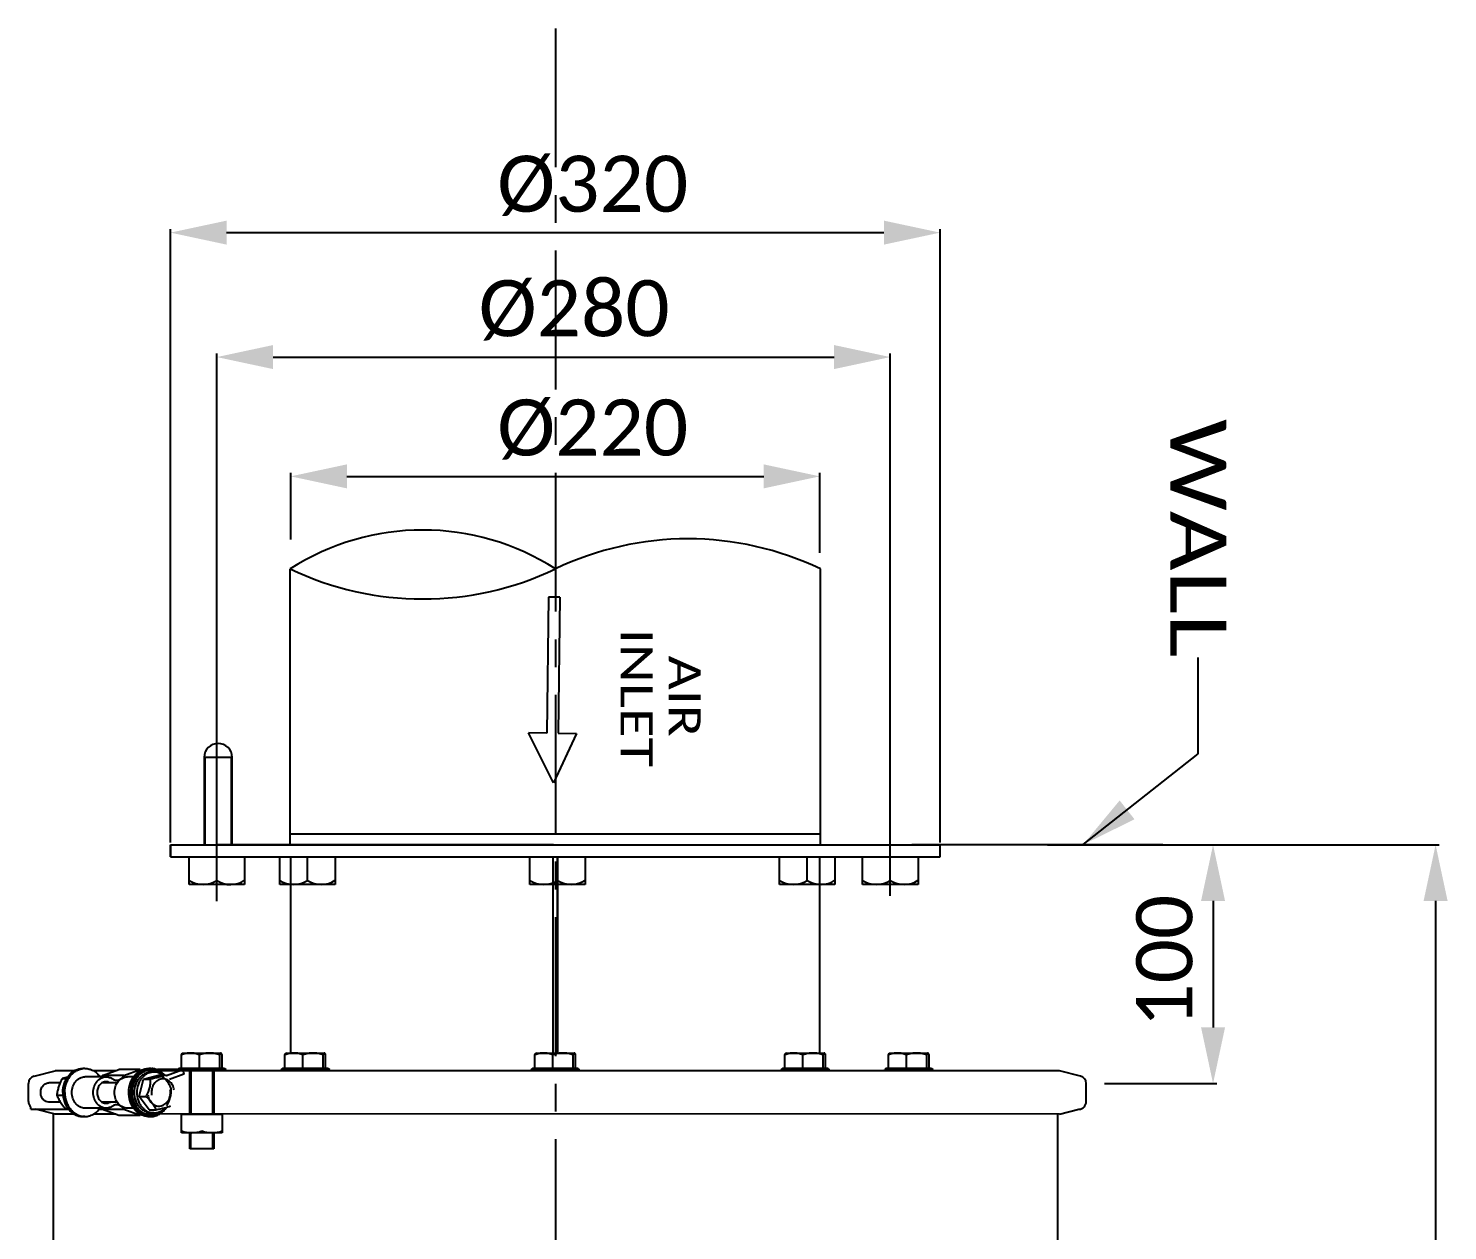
# Model space of a CAD drawing. Header units: millimetres. Extents: x 330 to 5284, y -2489 to 1657.
# Drawn here: x 2968 to 3558, y 375 to 875 of the extents above; entities that cross this region are included whole.
import ezdxf
from ezdxf.enums import TextEntityAlignment as Align

# ---------------------------------------------------------------- set-up
doc = ezdxf.new("R2010")
doc.units = ezdxf.units.MM
doc.header["$LTSCALE"] = 154
doc.header["$PDMODE"] = 3
doc.header["$PDSIZE"] = 8
doc.linetypes.add('CENTER', pattern=[0.6, 0.375, -0.075, 0.075, -0.075])
doc.layers.get('0').update_dxf_attribs({"linetype": 'CONTINUOUS'})
doc.layers.get('Defpoints').update_dxf_attribs({"linetype": 'CONTINUOUS'})
doc.layers.add('00_BUW_DATUM', color=7, linetype='CONTINUOUS')
doc.layers.add('02___PRT_ALL_AXES', color=7, linetype='CONTINUOUS')
doc.styles.get("Standard").update_dxf_attribs({"font": 'calibri.ttf'})
doc.dimstyles.new('DIMSTYLE_1', dxfattribs={"dimtxt": 23.333333, "dimasz": 23.333333, "dimexe": 1.5, "dimexo": 1, "dimgap": 0.875, "dimtad": 1, "dimdec": 0, "dimdsep": 46, "dimtxsty": 'Standard', "dimblk": '_FILLED', "dimblk1": '_FILLED', "dimblk2": '_FILLED', "dimcen": 0.09, "dimazin": 2, "dimtp": 0.01, "dimtm": 0.01, "dimtfac": 1, "dimtdec": 0, "dimtofl": 0, "dimtmove": 0, "dimatfit": 3, "dimldrblk": '_FILLED', "dimfxl": 1, "dimtolj": 1, "dimarcsym": 0})
doc.dimstyles.new('DIMSTYLE_3', dxfattribs={"dimtxt": 23.333333, "dimasz": 23.333333, "dimexe": 1.5, "dimexo": 1, "dimgap": 0.875, "dimtad": 1, "dimdsep": 46, "dimtxsty": 'Standard', "dimblk": '_FILLED', "dimblk1": '_FILLED', "dimblk2": '_FILLED', "dimcen": 0.09, "dimazin": 2, "dimtp": 0.01, "dimtm": 0.01, "dimtfac": 1, "dimtofl": 0, "dimtmove": 0, "dimatfit": 3, "dimldrblk": '_FILLED', "dimfxl": 1, "dimtolj": 1, "dimarcsym": 0})
doc.dimstyles.get("Standard").update_dxf_attribs({"dimtxt": 23.333333, "dimasz": 23.333333, "dimexe": 1.5, "dimexo": 1, "dimtad": 1, "dimdsep": 46, "dimtxsty": 'Standard', "dimblk": '_FILLED', "dimblk1": '_FILLED', "dimblk2": '_FILLED', "dimcen": 0.09, "dimazin": 2, "dimtol": 1, "dimtp": 0.01, "dimtm": 0.01, "dimtfac": 1, "dimtofl": 0, "dimtmove": 0, "dimatfit": 3, "dimldrblk": '_FILLED', "dimfxl": 1, "dimtolj": 1, "dimarcsym": 0})

# ---------------------------------------------------------------- blocks, each defined once
blk = doc.blocks.new('_FILLED')
at = {"color": 0, "linetype": 'ByBlock'}
blk.add_solid([(0, 0), (-1, 0.214), (-1, -0.214)], dxfattribs=at)
blk = doc.blocks.new('*D280')
at = {"color": 0, "lineweight": -2}
for p, q in [((3391.67, 535.15), (3462.03, 535.15)), ((3460.53, 511.82), (3460.53, 459.24)), ((3415.44, 435.91), (3462.03, 435.91))]:
    blk.add_line(p, q, dxfattribs=at)
at = {"layer": 'Defpoints', "color": 0}
for p in [(3390.67, 535.15), (3414.44, 435.91), (3460.53, 435.91)]:
    blk.add_point(p, dxfattribs=at)
at = {"color": 0, "linetype": 'ByBlock', "lineweight": -2, "xscale": 23.3333333333, "yscale": 23.3333333333, "zscale": 23.3333333333}
for p, rotation in [((3460.53, 535.15), 90), ((3460.53, 435.91), 270)]:
    blk.add_blockref('_FILLED', p, dxfattribs=dict(at, rotation=rotation))
at = {"color": 0, "insert": (3428.55, 486.75), "char_height": 23.3333, "attachment_point": 2, "rotation": 90, "line_spacing_factor": 0.9}
blk.add_mtext('\\A1;\\A1;100', dxfattribs=at)
blk = doc.blocks.new('*D281')
at = {"color": 0, "lineweight": -2}
for p, q in [((3391.67, 535.15), (3554.57, 535.15)), ((3553.07, 511.82), (3553.07, -41.81)), ((3397.65, -65.15), (3554.57, -65.15))]:
    blk.add_line(p, q, dxfattribs=at)
at = {"layer": 'Defpoints', "color": 0}
for p in [(3390.67, 535.15), (3396.65, -65.15), (3553.07, -65.15)]:
    blk.add_point(p, dxfattribs=at)
at = {"color": 0, "linetype": 'ByBlock', "lineweight": -2, "xscale": 23.3333333333, "yscale": 23.3333333333, "zscale": 23.3333333333}
for p, rotation in [((3553.07, 535.15), 89.99999999999997), ((3553.07, -65.15), 269.9999999999999)]:
    blk.add_blockref('_FILLED', p, dxfattribs=dict(at, rotation=rotation))
at = {"color": 0, "insert": (3521.08, 233.6), "char_height": 23.3333, "attachment_point": 2, "rotation": 90, "line_spacing_factor": 0.9}
blk.add_mtext('\\A1;{\\A1;600}', dxfattribs=at)
blk = doc.blocks.new('*D282')
at = {"color": 0, "lineweight": -2}
for p, q in [((3046.29, 511.72), (3046.29, 739.49)), ((3069.62, 737.99), (3302.95, 737.99)), ((3326.29, 513.89), (3326.29, 739.49))]:
    blk.add_line(p, q, dxfattribs=at)
at = {"layer": 'Defpoints', "color": 0}
for p in [(3326.29, 737.99), (3046.29, 510.72), (3326.29, 512.89)]:
    blk.add_point(p, dxfattribs=at)
at = {"color": 0, "linetype": 'ByBlock', "lineweight": -2, "xscale": 23.3333333333, "yscale": 23.3333333333, "zscale": 23.3333333333, "rotation": 180}
blk.add_blockref('_FILLED', (3046.29, 737.99), dxfattribs=at)
at = {"color": 0, "linetype": 'ByBlock', "lineweight": -2, "xscale": 23.3333333333, "yscale": 23.3333333333, "zscale": 23.3333333333}
blk.add_blockref('_FILLED', (3326.29, 737.99), dxfattribs=at)
at = {"color": 0, "insert": (3194.84, 769.98), "char_height": 23.333, "attachment_point": 2, "line_spacing_factor": 0.9}
blk.add_mtext('\\A1;%%c280', dxfattribs=at)
blk = doc.blocks.new('*D284')
at = {"color": 0, "lineweight": -2}
for p, q in [((3077, 662.14), (3077, 689.88)), ((3100.33, 688.38), (3273.67, 688.38)), ((3297, 656.59), (3297, 689.88))]:
    blk.add_line(p, q, dxfattribs=at)
at = {"layer": 'Defpoints', "color": 0}
for p in [(3297, 688.38), (3077, 661.14), (3297, 655.59)]:
    blk.add_point(p, dxfattribs=at)
at = {"color": 0, "linetype": 'ByBlock', "lineweight": -2, "xscale": 23.3333333333, "yscale": 23.3333333333, "zscale": 23.3333333333, "rotation": 180}
blk.add_blockref('_FILLED', (3077, 688.38), dxfattribs=at)
at = {"color": 0, "linetype": 'ByBlock', "lineweight": -2, "xscale": 23.3333333333, "yscale": 23.3333333333, "zscale": 23.3333333333}
blk.add_blockref('_FILLED', (3297, 688.38), dxfattribs=at)
at = {"color": 0, "insert": (3202.56, 720.37), "char_height": 23.333, "attachment_point": 2, "line_spacing_factor": 0.9}
blk.add_mtext('\\A1;%%c220', dxfattribs=at)
blk = doc.blocks.new('*D285')
at = {"color": 0, "lineweight": -2}
for p, q in [((3027, 536.15), (3027, 791.24)), ((3347, 536.15), (3347, 791.24)), ((3050.33, 789.74), (3323.67, 789.74))]:
    blk.add_line(p, q, dxfattribs=at)
at = {"layer": 'Defpoints', "color": 0}
for p in [(3347, 789.74), (3027, 535.15), (3347, 535.15)]:
    blk.add_point(p, dxfattribs=at)
at = {"color": 0, "linetype": 'ByBlock', "lineweight": -2, "xscale": 23.3333333333, "yscale": 23.3333333333, "zscale": 23.3333333333, "rotation": 180}
blk.add_blockref('_FILLED', (3027, 789.74), dxfattribs=at)
at = {"color": 0, "linetype": 'ByBlock', "lineweight": -2, "xscale": 23.3333333333, "yscale": 23.3333333333, "zscale": 23.3333333333}
blk.add_blockref('_FILLED', (3347, 789.74), dxfattribs=at)
at = {"color": 0, "insert": (3202.56, 821.72), "char_height": 23.333, "attachment_point": 2, "line_spacing_factor": 0.9}
blk.add_mtext('\\A1;%%c320', dxfattribs=at)
blk = doc.blocks.new('ARROW_4_BL2', base_point=(1281.09, 1495.31))
at = {"color": 7, "linetype": 'Continuous'}
for p, q in [((1299.04, 1497.64), (1299.13, 1505.31)), ((1299.13, 1505.31), (1319.73, 1495.8)), ((1242.5, 1498.32), (1242.44, 1493.65)), ((1242.44, 1493.65), (1298.98, 1492.97)), ((1242.5, 1498.32), (1299.04, 1497.64)), ((1319.73, 1495.8), (1298.89, 1485.31)), ((1298.98, 1492.97), (1298.89, 1485.31))]:
    blk.add_line(p, q, dxfattribs=at)

msp = doc.modelspace()

# ---------------------------------------------------------------- linework, layer by layer
at = {"linetype": 'CENTER'}
msp.add_line((3187.041, 874.679), (3187.041, -89.664), dxfattribs=at)
for p, q in [((3076.791, 535.124), (3076.791, 649.894)), ((3297.291, 535.228), (3297.291, 649.894)), ((3052.635, 571.494), (3041.003, 571.494)), ((3041.003, 571.494), (3041.003, 535.124)), ((3041.383, 535.122), (3041.383, 571.492)), ((3052.243, 571.494), (3052.243, 535.124)), ((3052.635, 535.124), (3052.635, 571.494)), ((3076.791, 539.707), (3297.291, 539.707)), ((3027.027, 535.154), (3347.041, 535.154)), ((3027.027, 535.124), (3027.027, 530.571)), ((3034.476, 535.124), (3046.108, 535.124)), ((3186.288, 535.154), (3046.288, 535.154)), ((3186.288, 535.154), (3326.288, 535.154)), ((3335.291, 535.228), (3439.605, 535.228)), ((3347.041, 530.675), (3347.041, 535.228)), ((3034.747, 518.617), (3034.747, 530.068)), ((3046.288, 520.312), (3046.288, 530.099)), ((3057.796, 530.156), (3057.796, 518.617)), ((3072.405, 518.653), (3072.405, 530.104)), ((3083.946, 520.348), (3083.946, 530.135)), ((3095.454, 530.192), (3095.454, 518.653)), ((3176.449, 518.671), (3176.449, 530.123)), ((3187.989, 520.367), (3187.989, 530.154)), ((3199.497, 530.211), (3199.497, 518.671)), ((3280.259, 518.638), (3280.259, 530.089)), ((3283.606, 530.117), (3300.508, 530.117)), ((3291.8, 520.333), (3291.8, 530.12)), ((3303.308, 530.177), (3303.308, 518.638)), ((3314.786, 518.645), (3314.786, 530.097)), ((3325.844, 530.154), (3342.746, 530.154)), ((3326.302, 520.068), (3326.302, 530.099)), ((3326.327, 520.341), (3326.327, 530.128)), ((3337.835, 530.185), (3337.835, 518.645)), ((3057.796, 518.617), (3034.747, 518.617)), ((3095.454, 518.653), (3072.405, 518.653)), ((3199.497, 518.671), (3176.449, 518.671)), ((3303.308, 518.638), (3280.259, 518.638)), ((3337.835, 518.645), (3314.786, 518.645)), ((3000.245, 438.654), (2991.39, 438.654)), ((2998.778, 439.201), (3005.549, 441.664)), ((3007.633, 439.201), (2998.778, 439.201)), ((3014.404, 441.664), (3005.549, 441.664)), ((3007.633, 439.201), (3014.404, 441.664)), ((3011.632, 438.654), (3009.1, 438.654)), ((3013.952, 430.53), (3015.834, 437.691)), ((3014.404, 441.664), (3014.507, 441.247)), ((3015.834, 437.691), (3021.94, 439.316)), ((3015.834, 437.691), (3018.594, 437.691)), ((3018.786, 442.154), (3019.184, 442.142)), ((3020.059, 440.654), (3019.062, 440.654)), ((3030.503, 441.664), (3021.648, 441.664)), ((3021.94, 439.316), (3024.7, 439.316)), ((3022.166, 441.266), (3023.259, 441.664)), ((3025.343, 439.201), (3024.827, 439.201)), ((3025.343, 439.201), (3032.114, 441.664)), ((3032.589, 439.744), (3026.527, 437.539)), ((3030.501, 442.154), (3030.001, 441.654)), ((3050.001, 441.654), (3030.001, 441.654)), ((3030.001, 441.205), (3030.001, 441.654)), ((3049.501, 442.154), (3030.501, 442.154)), ((3032.114, 441.664), (3032.589, 439.744)), ((3035.041, 423.243), (3035.041, 441.152)), ((3035.392, 441.152), (3035.392, 423.243)), ((3044.631, 423.156), (3044.631, 441.065)), ((3045.041, 441.065), (3045.041, 423.156)), ((3049.501, 442.154), (3050.001, 441.654)), ((3050.001, 441.205), (3050.001, 441.654)), ((3073.556, 442.154), (3073.056, 441.654)), ((3093.056, 441.654), (3073.056, 441.654)), ((3073.056, 441.205), (3073.056, 441.654)), ((3092.556, 442.154), (3073.556, 442.154)), ((3092.556, 442.154), (3093.056, 441.654)), ((3093.056, 441.205), (3093.056, 441.654)), ((3177.501, 442.154), (3177.001, 441.654)), ((3197.001, 441.654), (3177.001, 441.654)), ((3177.001, 441.205), (3177.001, 441.654)), ((3196.501, 442.154), (3177.501, 442.154)), ((3196.501, 442.154), (3197.001, 441.654)), ((3197.001, 441.205), (3197.001, 441.654)), ((3281.446, 442.154), (3280.946, 441.654)), ((3300.946, 441.654), (3280.946, 441.654)), ((3280.946, 441.205), (3280.946, 441.654)), ((3300.446, 442.154), (3281.446, 442.154)), ((3300.446, 442.154), (3300.946, 441.654)), ((3300.946, 441.205), (3300.946, 441.654)), ((3324.501, 442.154), (3324.001, 441.654)), ((3344.001, 441.654), (3324.001, 441.654)), ((3324.001, 441.205), (3324.001, 441.654)), ((3343.501, 442.154), (3324.501, 442.154)), ((3343.501, 442.154), (3344.001, 441.654)), ((3344.001, 441.205), (3344.001, 441.654)), ((2981.095, 436.154), (2976.336, 436.154)), ((3004.845, 436.154), (2998.559, 436.154)), ((2981.257, 428.154), (2976.336, 428.154)), ((3000.245, 425.654), (2991.39, 425.654)), ((3004.845, 428.154), (2998.559, 428.154)), ((3007.633, 425.107), (2998.778, 425.107)), ((3005.549, 422.644), (2998.778, 425.107)), ((3014.404, 422.644), (3007.633, 425.107)), ((3011.629, 425.654), (3009.1, 425.654)), ((3013.952, 430.53), (3016.712, 430.53)), ((3018.177, 424.992), (3013.952, 430.53)), ((3018.177, 424.992), (3020.937, 424.992)), ((2978.172, 423.116), (2978.172, -47.256)), ((3014.404, 422.644), (3005.549, 422.644)), ((3014.507, 423.059), (3014.404, 422.644)), ((3018.387, 422.165), (3018.786, 422.154)), ((3020.059, 423.654), (3019.062, 423.654)), ((3031.581, 423.2), (3048.491, 423.2)), ((3031.581, 415.435), (3031.581, 423.2)), ((3048.491, 423.2), (3048.491, 415.435)), ((3395.909, 423.116), (3395.909, -47.045)), ((3048.491, 415.435), (3031.581, 415.435)), ((3035.041, 408.717), (3035.059, 415.479)), ((3035.392, 408.711), (3035.392, 415.479)), ((3044.631, 408.717), (3044.631, 415.392)), ((3045.014, 415.392), (3045.014, 408.706)), ((3045.039, 408.717), (3035.041, 408.717))]:
    msp.add_line(p, q)
for centre, radius, start, end in [((3131.916, 564.026), 102.039, 57.300522, 122.699478), ((3242.166, 534.652), 127.748, 64.436254, 115.563746), ((3131.916, 765.135), 127.748, 244.436254, 295.563746), ((3046.819, 571.494), 5.816, 0, 180), ((3040.518, 529.283), 10.666, 237.249117, 302.750883), ((3051.958, 528.944), 10.327, 236.700648, 304.422079), ((3078.175, 529.319), 10.666, 237.249117, 302.750883), ((3089.616, 528.98), 10.327, 236.700648, 304.422079), ((3182.219, 529.338), 10.666, 237.249117, 302.750883), ((3193.659, 528.999), 10.327, 236.700648, 304.422079), ((3286.03, 529.304), 10.666, 237.249117, 302.750883), ((3297.47, 528.965), 10.327, 236.700648, 304.422079), ((3320.557, 529.312), 10.666, 237.249117, 302.750883), ((3331.997, 528.973), 10.327, 236.700648, 304.422079), ((3018.787, 435.191), 6.963, 90.00751, 96.768846), ((3021.509, 441.439), 4.44, 325.155827, 329.723925), ((2992.386, 432.154), 10.179, 172.432059, 180.002796), ((2992.386, 432.153), 10.179, 179.997177, 187.570733), ((2992.286, 432.166), 10.078, 171.531993, 172.421206), ((3011.315, 433.331), 16.005, 0.623946, 1.599739), ((2992.286, 432.142), 10.078, 187.581583, 188.459889), ((2996.05, 441.965), 23.615, 331.037389, 331.790393), ((3018.787, 429.113), 6.959, 263.206597, 266.704722), ((3035.809, 427.617), 12.182, 249.694177, 290.305823), ((3044.264, 427.617), 12.182, 249.694177, 290.305823)]:
    msp.add_arc(centre, radius, start, end)
for points, knots in [([(2982.231, 432.154), (2982.231, 433.447), (2982.546, 435.392), (2983.576, 437.719), (2984.612, 439.246), (2985.878, 440.503), (2987.33, 441.442), (2988.91, 442.022), (2990.014, 442.154), (2990.56, 442.154)], [0, 0, 0, 0, 0.2695829, 0.4011052, 0.5286719, 0.6518146, 0.7707234, 0.8862874, 1, 1, 1, 1]), ([(2991.39, 425.654), (2991.035, 425.654), (2990.318, 425.739), (2989.29, 426.117), (2988.347, 426.727), (2987.233, 427.832), (2986.242, 429.658), (2985.84, 432.154), (2986.242, 434.65), (2987.233, 436.476), (2988.347, 437.58), (2989.29, 438.191), (2990.318, 438.568), (2991.035, 438.654), (2991.39, 438.654)], [0, 0, 0, 0, 0.0569163, 0.1147596, 0.1742771, 0.2359136, 0.3650661, 0.5, 0.6349339, 0.7640864, 0.8257229, 0.8852404, 0.9430837, 1, 1, 1, 1]), ([(3000.245, 425.654), (2999.89, 425.654), (2999.173, 425.739), (2998.145, 426.117), (2997.202, 426.727), (2996.089, 427.832), (2995.097, 429.658), (2994.696, 432.154), (2995.097, 434.65), (2996.089, 436.476), (2997.202, 437.58), (2998.145, 438.191), (2999.173, 438.568), (2999.89, 438.654), (3000.245, 438.654)], [0, 0, 0, 0, 0.0569163, 0.1147596, 0.1742771, 0.2359136, 0.3650661, 0.5, 0.6349339, 0.7640864, 0.8257229, 0.8852404, 0.9430837, 1, 1, 1, 1]), ([(2998.396, 438.649), (2998.431, 438.692), (2998.569, 438.868), (2998.693, 439.055), (2998.778, 439.201)], [0, 0, 0, 0, 0.2476027, 1, 1, 1, 1]), ([(3000.245, 438.654), (3000.697, 438.654), (3001.617, 438.514), (3002.455, 438.112), (3002.842, 437.857)], [0, 0, 0, 0, 0.4936425, 1, 1, 1, 1]), ([(3002.842, 437.857), (3003.106, 437.684), (3003.677, 437.41), (3004.304, 437.314), (3004.611, 437.314)], [0, 0, 0, 0, 0.5063686, 1, 1, 1, 1]), ([(3009.1, 425.654), (3008.745, 425.654), (3008.028, 425.739), (3007.001, 426.117), (3006.057, 426.727), (3004.944, 427.832), (3003.952, 429.658), (3003.551, 432.154), (3003.952, 434.65), (3004.944, 436.476), (3006.057, 437.58), (3007.001, 438.191), (3008.028, 438.568), (3008.745, 438.654), (3009.1, 438.654)], [0, 0, 0, 0, 0.0569163, 0.1147596, 0.1742771, 0.2359136, 0.3650661, 0.5, 0.6349339, 0.7640864, 0.8257229, 0.8852404, 0.9430837, 1, 1, 1, 1]), ([(3004.611, 437.314), (3004.907, 437.314), (3005.507, 437.402), (3006.346, 437.786), (3007.081, 438.395), (3007.467, 438.917), (3007.633, 439.201)], [0, 0, 0, 0, 0.2380697, 0.4817972, 0.7352352, 1, 1, 1, 1]), ([(3017.964, 422.203), (3017.453, 422.264), (3016.432, 422.502), (3014.995, 423.186), (3013.69, 424.172), (3012.164, 425.865), (3010.818, 428.547), (3010.273, 432.155), (3010.818, 435.763), (3012.165, 438.445), (3013.692, 440.137), (3014.997, 441.123), (3016.434, 441.806), (3017.455, 442.045), (3017.966, 442.105)], [0, 0, 0, 0, 0.0568826, 0.1149562, 0.1747849, 0.2366517, 0.365775, 0.5000114, 0.6342457, 0.763364, 0.8252277, 0.8850536, 0.9431267, 1, 1, 1, 1]), ([(3018.684, 422.665), (3018.165, 422.695), (3017.121, 422.88), (3015.644, 423.518), (3014.304, 424.487), (3013.15, 425.749), (3012.225, 427.252), (3011.337, 429.515), (3010.958, 432.609), (3011.578, 435.658), (3012.645, 437.815), (3013.687, 439.208), (3014.937, 440.332), (3016.351, 441.144), (3017.874, 441.609), (3018.925, 441.673), (3019.441, 441.643)], [0, 0, 0, 0, 0.0570026, 0.1151316, 0.1750746, 0.2371899, 0.3014886, 0.3676641, 0.5027933, 0.6371581, 0.7024743, 0.7657282, 0.8267613, 0.8857544, 0.9432304, 1, 1, 1, 1]), ([(3019.062, 423.654), (3018.599, 423.654), (3017.66, 423.766), (3016.317, 424.259), (3015.083, 425.057), (3014.007, 426.126), (3013.126, 427.423), (3012.25, 429.403), (3011.803, 432.154), (3012.25, 434.905), (3013.126, 436.885), (3014.007, 438.182), (3015.083, 439.25), (3016.317, 440.048), (3017.66, 440.542), (3018.599, 440.654), (3019.062, 440.654)], [0, 0, 0, 0, 0.0568577, 0.1146383, 0.1740927, 0.2356641, 0.2994474, 0.3652083, 0.5000002, 0.6347916, 0.7005524, 0.7643356, 0.8259068, 0.8853613, 0.9431421, 1, 1, 1, 1]), ([(3020.059, 440.654), (3019.595, 440.654), (3018.657, 440.542), (3017.313, 440.048), (3016.079, 439.25), (3015.003, 438.182), (3014.122, 436.885), (3013.246, 434.907), (3012.979, 433.253), (3012.979, 432.154)], [0, 0, 0, 0, 0.113715, 0.2292768, 0.3481857, 0.471328, 0.5988948, 0.7304165, 1, 1, 1, 1]), ([(3018.594, 437.691), (3018.609, 437.137), (3018.582, 435.983), (3018.188, 433.612), (3017.447, 431.897), (3016.86, 430.802)], [0, 0, 0, 0, 0.2315405, 0.4809889, 1, 1, 1, 1]), ([(3024.7, 439.316), (3023.889, 438.989), (3021.868, 438.365), (3019.803, 437.932), (3018.594, 437.691)], [0, 0, 0, 0, 0.4150567, 1, 1, 1, 1]), ([(3028.486, 433.199), (3028.375, 433.915), (3027.931, 435.285), (3026.632, 436.928), (3024.863, 437.87), (3022.898, 437.899), (3021.108, 437.008), (3019.776, 435.398), (3019.058, 433.336), (3019.044, 431.841), (3019.158, 431.109)], [0, 0, 0, 0, 0.1332059, 0.2587317, 0.3759134, 0.489283, 0.6060538, 0.7310402, 0.8638838, 1, 1, 1, 1]), ([(3024.594, 439.32), (3024.241, 439.734), (3023.471, 440.488), (3022.142, 441.366), (3020.699, 441.943), (3019.687, 442.114), (3019.184, 442.142)], [0, 0, 0, 0, 0.2606283, 0.5129721, 0.7585628, 1, 1, 1, 1]), ([(3024.242, 439.336), (3023.915, 439.675), (3023.215, 440.292), (3022.031, 441.007), (3020.763, 441.477), (3019.88, 441.618), (3019.441, 441.643)], [0, 0, 0, 0, 0.2594267, 0.5114394, 0.7575296, 1, 1, 1, 1]), ([(3023.854, 439.329), (3023.305, 439.747), (3022.094, 440.417), (3020.727, 440.654), (3020.059, 440.654)], [0, 0, 0, 0, 0.5079316, 1, 1, 1, 1]), ([(3027.314, 433.778), (3027.136, 434.238), (3026.69, 435.205), (3025.754, 436.623), (3024.521, 438.011), (3023.579, 438.885), (3023.089, 439.316)], [0, 0, 0, 0, 0.2102618, 0.4526487, 0.7218442, 1, 1, 1, 1]), ([(2973.061, 431.42), (2972.972, 431.994), (2973.004, 433.165), (2973.656, 434.738), (2974.822, 435.869), (2975.848, 436.154), (2976.336, 436.154)], [0, 0, 0, 0, 0.2696369, 0.5305829, 0.7730464, 1, 1, 1, 1]), ([(2976.336, 428.154), (2975.951, 428.154), (2975.153, 428.325), (2974.136, 429.044), (2973.391, 430.118), (2973.13, 430.975), (2973.061, 431.42)], [0, 0, 0, 0, 0.2309419, 0.4725606, 0.7297295, 1, 1, 1, 1]), ([(2982.231, 432.154), (2982.231, 430.861), (2982.546, 428.915), (2983.576, 426.588), (2984.612, 425.062), (2985.878, 423.805), (2987.33, 422.866), (2988.91, 422.285), (2990.014, 422.154), (2990.56, 422.154)], [0, 0, 0, 0, 0.2695829, 0.4011052, 0.5286719, 0.6518146, 0.7707234, 0.8862874, 1, 1, 1, 1]), ([(3000.245, 436.654), (3000, 436.654), (2999.503, 436.595), (2998.543, 436.243), (2997.487, 435.372), (2996.683, 433.883), (2996.402, 432.154), (2996.683, 430.425), (2997.487, 428.936), (2998.543, 428.065), (2999.503, 427.713), (3000, 427.654), (3000.245, 427.654)], [0, 0, 0, 0, 0.0569911, 0.1149094, 0.2355687, 0.3648894, 0.5, 0.6351106, 0.7644313, 0.8850906, 0.9430089, 1, 1, 1, 1]), ([(3001.948, 436.163), (3001.691, 436.32), (3001.139, 436.568), (3000.54, 436.654), (3000.245, 436.654)], [0, 0, 0, 0, 0.5057448, 1, 1, 1, 1]), ([(3012.979, 432.154), (3012.979, 431.055), (3013.246, 429.401), (3014.122, 427.423), (3015.003, 426.126), (3016.079, 425.057), (3017.313, 424.259), (3018.657, 423.766), (3019.595, 423.654), (3020.059, 423.654)], [0, 0, 0, 0, 0.2695835, 0.4011052, 0.528672, 0.6518143, 0.7707232, 0.886285, 1, 1, 1, 1]), ([(3017.547, 431.109), (3017.658, 430.393), (3018.102, 429.023), (3019.401, 427.38), (3021.17, 426.438), (3023.135, 426.409), (3024.925, 427.299), (3026.257, 428.91), (3026.975, 430.972), (3026.989, 432.466), (3026.875, 433.199)], [0, 0, 0, 0, 0.1332059, 0.2587317, 0.3759134, 0.489283, 0.6060538, 0.7310402, 0.8638838, 1, 1, 1, 1]), ([(3025.433, 426.616), (3026.033, 427.703), (3026.812, 429.404), (3027.274, 431.777), (3027.325, 432.944), (3027.32, 433.506)], [0, 0, 0, 0, 0.5159431, 0.7667609, 1, 1, 1, 1]), ([(2998.778, 425.107), (2998.749, 425.156), (2998.633, 425.347), (2998.502, 425.529), (2998.396, 425.659)], [0, 0, 0, 0, 0.2524676, 1, 1, 1, 1]), ([(3000.245, 427.654), (3000.54, 427.654), (3001.139, 427.74), (3001.691, 427.988), (3001.948, 428.145)], [0, 0, 0, 0, 0.4942552, 1, 1, 1, 1]), ([(3002.842, 426.451), (3002.455, 426.196), (3001.617, 425.794), (3000.697, 425.654), (3000.245, 425.654)], [0, 0, 0, 0, 0.5063575, 1, 1, 1, 1]), ([(3004.611, 426.993), (3004.304, 426.993), (3003.677, 426.898), (3003.106, 426.624), (3002.842, 426.451)], [0, 0, 0, 0, 0.4936314, 1, 1, 1, 1]), ([(3007.633, 425.107), (3007.467, 425.39), (3007.081, 425.912), (3006.346, 426.522), (3005.507, 426.906), (3004.907, 426.994), (3004.611, 426.993)], [0, 0, 0, 0, 0.2647648, 0.5182028, 0.7619303, 1, 1, 1, 1]), ([(3016.712, 430.53), (3017.202, 430.099), (3018.143, 429.225), (3019.377, 427.837), (3020.313, 426.419), (3020.759, 425.452), (3020.937, 424.992)], [0, 0, 0, 0, 0.2781591, 0.5473413, 0.7897381, 1, 1, 1, 1]), ([(3018.684, 422.665), (3019.279, 422.631), (3020.496, 422.727), (3022.234, 423.361), (3023.802, 424.445), (3024.664, 425.408), (3025.046, 425.938)], [0, 0, 0, 0, 0.2401293, 0.4843612, 0.7369114, 1, 1, 1, 1]), ([(3018.786, 422.154), (3019.418, 422.154), (3020.703, 422.332), (3022.512, 423.113), (3024.118, 424.359), (3024.985, 425.435), (3025.364, 426.021)], [0, 0, 0, 0, 0.2389798, 0.4830885, 0.7361855, 1, 1, 1, 1]), ([(3020.059, 423.654), (3020.494, 423.654), (3021.375, 423.752), (3022.643, 424.188), (3023.82, 424.895), (3024.506, 425.521), (3024.822, 425.866)], [0, 0, 0, 0, 0.2421174, 0.4877225, 0.7397311, 1, 1, 1, 1]), ([(3020.937, 424.992), (3022.147, 425.232), (3024.211, 425.665), (3026.232, 426.289), (3027.044, 426.616)], [0, 0, 0, 0, 0.584933, 1, 1, 1, 1])]:
    msp.add_open_spline(points, degree=3, knots=knots)
at = {"layer": '00_BUW_DATUM'}
for p, q in [((3032.001, 448.554), (3031.954, 448.527)), ((3032.001, 448.554), (3048.001, 448.554)), ((3048.048, 448.527), (3047.954, 448.554)), ((3075.056, 448.554), (3075.009, 448.527)), ((3075.056, 448.554), (3091.056, 448.554)), ((3091.103, 448.527), (3091.01, 448.554)), ((3179.001, 448.554), (3178.954, 448.527)), ((3179.001, 448.554), (3195.001, 448.554)), ((3195.048, 448.527), (3194.954, 448.554)), ((3282.946, 448.554), (3282.899, 448.527)), ((3282.946, 448.554), (3298.946, 448.554)), ((3298.992, 448.527), (3298.899, 448.554)), ((3326.001, 448.554), (3325.954, 448.527)), ((3326.001, 448.554), (3342.001, 448.554)), ((3342.048, 448.527), (3341.954, 448.554)), ((3031.55, 442.154), (3031.55, 447.839)), ((3039.006, 442.154), (3039.006, 447.839)), ((3047.457, 442.154), (3047.457, 447.839)), ((3048.452, 442.154), (3048.452, 447.839)), ((3074.605, 442.154), (3074.605, 447.839)), ((3082.062, 442.154), (3082.062, 447.839)), ((3090.512, 442.154), (3090.512, 447.839)), ((3091.507, 442.154), (3091.507, 447.839)), ((3178.55, 442.154), (3178.55, 447.839)), ((3186.006, 442.154), (3186.006, 447.839)), ((3194.457, 442.154), (3194.457, 447.839)), ((3195.452, 442.154), (3195.452, 447.839)), ((3282.495, 442.154), (3282.495, 447.839)), ((3289.951, 442.154), (3289.951, 447.839)), ((3298.402, 442.154), (3298.402, 447.839)), ((3299.396, 442.154), (3299.396, 447.839)), ((3325.55, 442.154), (3325.55, 447.839)), ((3333.006, 442.154), (3333.006, 447.839)), ((3341.457, 442.154), (3341.457, 447.839)), ((3342.452, 442.154), (3342.452, 447.839)), ((2981.962, 438.036), (2983.85, 438.036)), ((2991.39, 442.154), (2990.56, 442.154)), ((3017.955, 442.154), (3018.786, 442.154)), ((2979.66, 431.057), (2982.283, 431.057)), ((2983.544, 425.175), (2984.623, 425.175)), ((2991.39, 422.154), (2990.56, 422.154)), ((3017.557, 422.165), (3017.955, 422.154)), ((3017.955, 422.154), (3018.786, 422.154))]:
    msp.add_line(p, q, dxfattribs=at)
for centre, radius, start, end in [((2996.279, 372.902), 66.689, 100.503427, 102.39734), ((2991.391, 435.196), 6.958, 90.006782, 96.812914), ((2991.391, 429.112), 6.958, 263.187086, 269.993218)]:
    msp.add_arc(centre, radius, start, end, dxfattribs=at)
for points, knots in [([(3035.278, 448.554), (3034.647, 448.554), (3033.374, 448.415), (3032.152, 448.054), (3031.55, 447.839)], [0, 0, 0, 0, 0.4970736, 1, 1, 1, 1]), ([(3039.006, 447.839), (3038.405, 448.054), (3037.182, 448.415), (3035.91, 448.554), (3035.278, 448.554)], [0, 0, 0, 0, 0.5029179, 1, 1, 1, 1]), ([(3043.232, 448.554), (3042.517, 448.554), (3041.082, 448.417), (3039.691, 448.055), (3039.006, 447.839)], [0, 0, 0, 0, 0.4988575, 1, 1, 1, 1]), ([(3047.457, 447.839), (3046.772, 448.055), (3045.382, 448.417), (3043.947, 448.554), (3043.232, 448.554)], [0, 0, 0, 0, 0.5011339, 1, 1, 1, 1]), ([(3047.954, 448.554), (3047.849, 448.554), (3047.698, 448.375), (3047.568, 448.121), (3047.494, 447.939), (3047.457, 447.839)], [0, 0, 0, 0, 0.3540021, 0.6425833, 1, 1, 1, 1]), ([(3078.334, 448.554), (3077.702, 448.554), (3076.43, 448.415), (3075.207, 448.054), (3074.605, 447.839)], [0, 0, 0, 0, 0.4970736, 1, 1, 1, 1]), ([(3082.062, 447.839), (3081.46, 448.054), (3080.238, 448.415), (3078.965, 448.554), (3078.334, 448.554)], [0, 0, 0, 0, 0.5029179, 1, 1, 1, 1]), ([(3086.287, 448.554), (3085.572, 448.554), (3084.137, 448.417), (3082.746, 448.055), (3082.062, 447.839)], [0, 0, 0, 0, 0.4988575, 1, 1, 1, 1]), ([(3090.512, 447.839), (3089.828, 448.055), (3088.437, 448.417), (3087.002, 448.554), (3086.287, 448.554)], [0, 0, 0, 0, 0.5011339, 1, 1, 1, 1]), ([(3091.01, 448.554), (3090.904, 448.554), (3090.753, 448.375), (3090.624, 448.121), (3090.55, 447.939), (3090.512, 447.839)], [0, 0, 0, 0, 0.3540021, 0.6425833, 1, 1, 1, 1]), ([(3182.278, 448.554), (3181.647, 448.554), (3180.374, 448.415), (3179.152, 448.054), (3178.55, 447.839)], [0, 0, 0, 0, 0.4970736, 1, 1, 1, 1]), ([(3186.006, 447.839), (3185.405, 448.054), (3184.182, 448.415), (3182.91, 448.554), (3182.278, 448.554)], [0, 0, 0, 0, 0.5029179, 1, 1, 1, 1]), ([(3190.232, 448.554), (3189.517, 448.554), (3188.082, 448.417), (3186.691, 448.055), (3186.006, 447.839)], [0, 0, 0, 0, 0.4988575, 1, 1, 1, 1]), ([(3194.457, 447.839), (3193.772, 448.055), (3192.382, 448.417), (3190.947, 448.554), (3190.232, 448.554)], [0, 0, 0, 0, 0.5011339, 1, 1, 1, 1]), ([(3194.954, 448.554), (3194.849, 448.554), (3194.698, 448.375), (3194.568, 448.121), (3194.494, 447.939), (3194.457, 447.839)], [0, 0, 0, 0, 0.3540021, 0.6425833, 1, 1, 1, 1]), ([(3286.223, 448.554), (3285.592, 448.554), (3284.319, 448.415), (3283.096, 448.054), (3282.495, 447.839)], [0, 0, 0, 0, 0.4970736, 1, 1, 1, 1]), ([(3289.951, 447.839), (3289.35, 448.054), (3288.127, 448.415), (3286.854, 448.554), (3286.223, 448.554)], [0, 0, 0, 0, 0.5029179, 1, 1, 1, 1]), ([(3294.176, 448.554), (3293.462, 448.554), (3292.027, 448.417), (3290.636, 448.055), (3289.951, 447.839)], [0, 0, 0, 0, 0.4988575, 1, 1, 1, 1]), ([(3298.402, 447.839), (3297.717, 448.055), (3296.326, 448.417), (3294.891, 448.554), (3294.176, 448.554)], [0, 0, 0, 0, 0.5011339, 1, 1, 1, 1]), ([(3298.899, 448.554), (3298.793, 448.554), (3298.643, 448.375), (3298.513, 448.121), (3298.439, 447.939), (3298.402, 447.839)], [0, 0, 0, 0, 0.3540021, 0.6425833, 1, 1, 1, 1]), ([(3329.278, 448.554), (3328.647, 448.554), (3327.374, 448.415), (3326.152, 448.054), (3325.55, 447.839)], [0, 0, 0, 0, 0.4970736, 1, 1, 1, 1]), ([(3333.006, 447.839), (3332.405, 448.054), (3331.182, 448.415), (3329.91, 448.554), (3329.278, 448.554)], [0, 0, 0, 0, 0.5029179, 1, 1, 1, 1]), ([(3337.232, 448.554), (3336.517, 448.554), (3335.082, 448.417), (3333.691, 448.055), (3333.006, 447.839)], [0, 0, 0, 0, 0.4988575, 1, 1, 1, 1]), ([(3341.457, 447.839), (3340.772, 448.055), (3339.382, 448.417), (3337.947, 448.554), (3337.232, 448.554)], [0, 0, 0, 0, 0.5011339, 1, 1, 1, 1]), ([(3341.954, 448.554), (3341.849, 448.554), (3341.698, 448.375), (3341.568, 448.121), (3341.494, 447.939), (3341.457, 447.839)], [0, 0, 0, 0, 0.3540021, 0.6425833, 1, 1, 1, 1]), ([(3031.55, 447.839), (3031.607, 447.992), (3031.692, 448.201), (3031.837, 448.428), (3031.915, 448.504), (3031.954, 448.527)], [0, 0, 0, 0, 0.6065752, 0.8305968, 1, 1, 1, 1]), ([(3048.452, 447.839), (3048.394, 447.992), (3048.31, 448.201), (3048.164, 448.428), (3048.087, 448.504), (3048.048, 448.527)], [0, 0, 0, 0, 0.6065752, 0.8305968, 1, 1, 1, 1]), ([(3074.605, 447.839), (3074.662, 447.992), (3074.747, 448.201), (3074.892, 448.428), (3074.97, 448.504), (3075.009, 448.527)], [0, 0, 0, 0, 0.6065752, 0.8305968, 1, 1, 1, 1]), ([(3091.507, 447.839), (3091.45, 447.992), (3091.365, 448.201), (3091.22, 448.428), (3091.142, 448.504), (3091.103, 448.527)], [0, 0, 0, 0, 0.6065752, 0.8305968, 1, 1, 1, 1]), ([(3178.55, 447.839), (3178.607, 447.992), (3178.692, 448.201), (3178.837, 448.428), (3178.915, 448.504), (3178.954, 448.527)], [0, 0, 0, 0, 0.6065752, 0.8305968, 1, 1, 1, 1]), ([(3195.452, 447.839), (3195.394, 447.992), (3195.31, 448.201), (3195.164, 448.428), (3195.087, 448.504), (3195.048, 448.527)], [0, 0, 0, 0, 0.6065752, 0.8305968, 1, 1, 1, 1]), ([(3282.495, 447.839), (3282.552, 447.992), (3282.637, 448.201), (3282.782, 448.428), (3282.859, 448.504), (3282.899, 448.527)], [0, 0, 0, 0, 0.6065752, 0.8305968, 1, 1, 1, 1]), ([(3299.396, 447.839), (3299.339, 447.992), (3299.254, 448.201), (3299.109, 448.428), (3299.032, 448.504), (3298.992, 448.527)], [0, 0, 0, 0, 0.6065752, 0.8305968, 1, 1, 1, 1]), ([(3325.55, 447.839), (3325.607, 447.992), (3325.692, 448.201), (3325.837, 448.428), (3325.915, 448.504), (3325.954, 448.527)], [0, 0, 0, 0, 0.6065752, 0.8305968, 1, 1, 1, 1]), ([(3342.452, 447.839), (3342.394, 447.992), (3342.31, 448.201), (3342.164, 448.428), (3342.087, 448.504), (3342.048, 448.527)], [0, 0, 0, 0, 0.6065752, 0.8305968, 1, 1, 1, 1]), ([(2981.962, 438.036), (2981.819, 437.752), (2981.267, 436.616), (2980.786, 435.444), (2980.49, 434.547)], [0, 0, 0, 0, 0.2513585, 1, 1, 1, 1]), ([(2983.061, 432.154), (2983.061, 433.367), (2983.338, 435.191), (2984.246, 437.404), (2985.164, 438.881), (2986.293, 440.135), (2987.598, 441.121), (2989.034, 441.805), (2990.055, 442.044), (2990.565, 442.105)], [0, 0, 0, 0, 0.2682221, 0.3994499, 0.5271367, 0.6507577, 0.7703076, 0.8863529, 1, 1, 1, 1]), ([(2991.39, 442.154), (2991.989, 442.154), (2993.205, 441.995), (2994.928, 441.293), (2996.479, 440.169), (2997.336, 439.191), (2997.717, 438.657)], [0, 0, 0, 0, 0.2398426, 0.4843554, 0.7371318, 1, 1, 1, 1]), ([(3017.557, 422.165), (3017.019, 422.196), (3015.937, 422.387), (3014.404, 423.039), (3013.009, 424.031), (3011.801, 425.323), (3010.825, 426.866), (3009.872, 429.195), (3009.424, 432.394), (3009.997, 435.57), (3011.044, 437.844), (3012.081, 439.33), (3013.339, 440.552), (3014.774, 441.463), (3016.332, 442.027), (3017.419, 442.154), (3017.956, 442.154)], [0, 0, 0, 0, 0.0569113, 0.1149221, 0.1746988, 0.2366034, 0.3006643, 0.3666036, 0.501417, 0.6358536, 0.7013679, 0.7649094, 0.8262713, 0.8855639, 0.94323, 1, 1, 1, 1]), ([(2980.49, 434.547), (2980.298, 433.967), (2979.976, 432.813), (2979.752, 431.636), (2979.66, 431.057)], [0, 0, 0, 0, 0.5102747, 1, 1, 1, 1]), ([(2979.66, 431.057), (2979.885, 430.564), (2980.383, 429.56), (2980.962, 428.599), (2981.281, 428.116)], [0, 0, 0, 0, 0.483729, 1, 1, 1, 1]), ([(2983.061, 432.154), (2983.061, 430.941), (2983.338, 429.116), (2984.246, 426.904), (2985.164, 425.426), (2986.293, 424.173), (2987.598, 423.187), (2989.034, 422.503), (2990.055, 422.264), (2990.565, 422.203)], [0, 0, 0, 0, 0.2682221, 0.3994499, 0.5271367, 0.6507577, 0.7703076, 0.8863529, 1, 1, 1, 1]), ([(2981.281, 428.116), (2981.447, 427.864), (2982.151, 426.846), (2982.932, 425.883), (2983.544, 425.175)], [0, 0, 0, 0, 0.2440166, 1, 1, 1, 1]), ([(2991.39, 422.154), (2991.989, 422.154), (2993.205, 422.313), (2994.928, 423.015), (2996.479, 424.139), (2997.336, 425.116), (2997.717, 425.651)], [0, 0, 0, 0, 0.2398426, 0.4843554, 0.7371318, 1, 1, 1, 1])]:
    msp.add_open_spline(points, degree=3, knots=knots, dxfattribs=at)
at = {"layer": '02___PRT_ALL_AXES'}
for p, q in [((3027.001, 535.154), (3347.001, 535.154)), ((3027.001, 530.154), (3027.001, 535.154)), ((3347.001, 530.154), (3347.001, 535.154)), ((3027.001, 530.154), (3347.001, 530.154)), ((3077.001, 448.554), (3077.001, 530.154)), ((3186.041, 530.154), (3186.041, 448.554)), ((3186.067, 448.554), (3186.067, 530.154)), ((3187.935, 530.154), (3187.935, 448.554)), ((3187.961, 448.554), (3187.961, 530.154)), ((3297.001, 448.554), (3297.001, 530.154)), ((2970.316, 439.01), (2979.007, 441.205)), ((2987.031, 441.205), (2979.007, 441.205)), ((3004.288, 441.205), (2994.912, 441.205)), ((3396.652, 441.205), (3015.396, 441.205)), ((3405.344, 439.01), (3396.652, 441.205)), ((2967.899, 428.4), (2967.899, 435.908)), ((3407.761, 428.4), (3407.761, 435.908)), ((2968.899, 425.154), (2968.899, 426.081)), ((2968.899, 425.154), (2984.641, 425.154)), ((2979.007, 423.103), (2970.884, 425.154)), ((2997.327, 425.154), (2998.778, 425.154)), ((3396.652, 423.103), (3404.776, 425.154)), ((2987.031, 423.103), (2979.007, 423.103)), ((3004.288, 423.103), (2994.912, 423.103)), ((3396.705, 423.116), (3014.893, 423.23))]:
    msp.add_line(p, q, dxfattribs=at)
for centre, radius, start, end in [((2971.099, 435.908), 3.2, 104.172338, 180), ((3404.561, 435.908), 3.2, 0, 75.827662), ((2971.099, 428.4), 3.2, 180, 226.501258), ((3404.487, 428.415), 3.274, 275.065612, 359.732853)]:
    msp.add_arc(centre, radius, start, end, dxfattribs=at)

# ---------------------------------------------------------------- block references
at = {"rotation": 270}
msp.add_blockref('ARROW_4_BL2', (3185.835, 599.543), dxfattribs=at)

# ---------------------------------------------------------------- texts
for s, height, width, p, p2 in [('WALL', 23.3333, 1.169125, (3442.718, 712.283), (3442.718, 613.048)), ('INLET', 13.3333, 1.192168, (3214.124, 624.991), (3214.124, 567.559)), ('  AIR', 13.3333, 1.171582, (3234.124, 624.991), (3234.124, 580.062))]:
    msp.add_text(s, height=height, rotation=270, dxfattribs=dict(width=width)).set_placement(p, p2, align=Align.FIT)

# ---------------------------------------------------------------- dimensions: what is measured, and where the dimension line sits
for base, p1, p2, picture, middle in [((3347.001, 789.739), (3027.001, 535.154), (3347.001, 535.154), '*D285', (3202.556, 789.739)), ((3297.001, 688.382), (3077.001, 661.135), (3297.001, 655.592), '*D284', (3202.556, 688.382))]:
    dim = msp.add_linear_dim(base=base, p1=p1, p2=p2, text='%%c<>', dimstyle='DIMSTYLE_3')
    dim.commit()
    dim.dimension.update_dxf_attribs({"geometry": picture, "text_midpoint": middle, "dimtype": 160})
dim = msp.add_linear_dim(base=(3326.288, 737.994), p1=(3046.288, 510.72), p2=(3326.288, 512.885), text='%%c280', dimstyle='DIMSTYLE_3', override={"dimtxsty": 'Standard'})
dim.commit()
dim.dimension.update_dxf_attribs({"geometry": '*D282', "text_midpoint": (3194.844, 737.994), "dimtype": 160})
for base, p2, text, dimstyle, picture, middle in [((3460.533, 435.908), (3414.44, 435.908), '\\A1;100', 'DIMSTYLE_3', '*D280', (3460.533, 486.748)), ((3553.067, -65.148), (3396.652, -65.148), '{\\A1;<>}', 'DIMSTYLE_1', '*D281', (3553.067, 233.604))]:
    dim = msp.add_linear_dim(base=base, p1=(3390.667, 535.154), p2=p2, angle=270, text=text, dimstyle=dimstyle, override={"dimtxsty": 'Standard'})
    dim.commit()
    dim.dimension.update_dxf_attribs({"geometry": picture, "text_midpoint": middle, "dimtype": 160})

# ---------------------------------------------------------------- leaders
msp.add_leader([(3406.467, 535.228), (3454.385, 573.048), (3454.385, 613.048)], dimstyle='Standard', override={"dimtad": 0})

doc.saveas('drawing.dxf')
